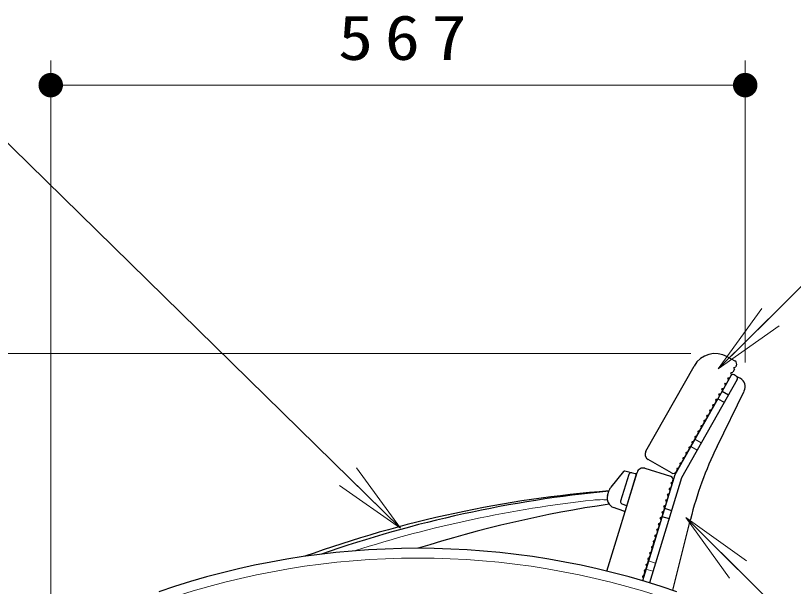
# Model space of a CAD drawing. Units: millimetres on the paper, scale 1:20. Extents: x -385 to 0, y 0 to 267.
# Drawn here: x -127.31 to -95.54, y 145.13 to 168.44 of the extents above; entities that cross this region are included whole.
import ezdxf

# ---------------------------------------------------------------- set-up
doc = ezdxf.new("R2010")
doc.units = ezdxf.units.MM
doc.linetypes.add('USER1', pattern=[4.5, 2.5, -2])
doc.layers.add('1_20', color=7, linetype='Continuous', lineweight=25)
doc.styles.add('ＭＳ ゴシック', font='')
doc.styles.get('ＭＳ ゴシック').set_extended_font_data('MS Gothic')

# ---------------------------------------------------------------- blocks, each defined once
blk = doc.blocks.new('filled_dot')
at = {"color": 0, "linetype": 'Continuous', "lineweight": -2, "const_width": 1.25}
blk.add_lwpolyline([(-0.625, 0, 1), (0.625, 0, 1)], format="xyb", close=True, dxfattribs=at)

msp = doc.modelspace()

# ---------------------------------------------------------------- linework, layer by layer
at = {"layer": '1_20', "lineweight": 13}
for p, q in [((-125.876, 137.492), (-125.876, 166.6)), ((-97.507, 154.283), (-97.507, 166.6)), ((-125.876, 165.6), (-97.507, 165.6)), ((-98.609, 154.021), (-96.828, 156.487)), ((-98.609, 154.021), (-96.477, 156.132)), ((-96.125, 155.776), (-98.609, 154.021)), ((-99.725, 154.641), (-160.254, 154.641)), ((-113.382, 149.971), (-111.588, 147.515)), ((-111.588, 147.515), (-113.732, 149.614)), ((-111.588, 147.515), (-114.081, 149.257)), ((-99.927, 147.942), (-97.801, 145.826)), ((-99.927, 147.942), (-97.448, 146.18)), ((-98.154, 145.471), (-99.927, 147.942))]:
    msp.add_line(p, q, dxfattribs=at)
at = {"layer": '1_20', "color": 3}
for p, q in [((-98.232, 154.511), (-97.927, 154.339)), ((-101.565, 150.652), (-99.595, 154.133)), ((-97.871, 154.135), (-97.892, 154.096)), ((-98.071, 153.781), (-98.088, 153.843)), ((-98.078, 153.862), (-98.015, 153.879)), ((-97.948, 153.999), (-98.015, 153.879)), ((-97.948, 153.999), (-97.965, 154.061)), ((-97.954, 154.079), (-97.892, 154.096)), ((-98.194, 153.563), (-98.262, 153.444)), ((-98.194, 153.563), (-98.211, 153.626)), ((-98.201, 153.644), (-98.139, 153.661)), ((-98.071, 153.781), (-98.139, 153.661)), ((-98.44, 153.128), (-98.457, 153.19)), ((-98.447, 153.209), (-98.385, 153.226)), ((-98.317, 153.346), (-98.385, 153.226)), ((-98.317, 153.346), (-98.334, 153.408)), ((-98.324, 153.426), (-98.262, 153.444)), ((-98.563, 152.911), (-98.631, 152.791)), ((-98.563, 152.911), (-98.58, 152.973)), ((-98.57, 152.991), (-98.508, 153.009)), ((-98.44, 153.128), (-98.508, 153.009)), ((-98.809, 152.476), (-98.827, 152.538)), ((-98.816, 152.556), (-98.754, 152.573)), ((-98.686, 152.693), (-98.754, 152.573)), ((-98.686, 152.693), (-98.704, 152.755)), ((-98.693, 152.774), (-98.631, 152.791)), ((-98.933, 152.258), (-99, 152.138)), ((-98.933, 152.258), (-98.95, 152.32)), ((-98.939, 152.339), (-98.877, 152.356)), ((-98.809, 152.476), (-98.877, 152.356)), ((-99.123, 151.921), (-99.186, 151.903)), ((-99.123, 151.921), (-99.09, 151.98)), ((-99.056, 152.04), (-99.09, 151.98)), ((-99.056, 152.04), (-99.073, 152.102)), ((-99.062, 152.121), (-99, 152.138)), ((-99.37, 151.485), (-99.302, 151.605)), ((-99.319, 151.667), (-99.302, 151.605)), ((-99.246, 151.703), (-99.309, 151.686)), ((-99.246, 151.703), (-99.179, 151.823)), ((-99.196, 151.885), (-99.179, 151.823)), ((-99.493, 151.268), (-99.555, 151.251)), ((-99.493, 151.268), (-99.425, 151.388)), ((-99.442, 151.45), (-99.425, 151.388)), ((-99.37, 151.485), (-99.432, 151.468)), ((-99.739, 150.833), (-99.671, 150.952)), ((-99.688, 151.015), (-99.671, 150.952)), ((-99.616, 151.05), (-99.678, 151.033)), ((-99.616, 151.05), (-99.548, 151.17)), ((-99.565, 151.232), (-99.548, 151.17)), ((-99.862, 150.615), (-99.794, 150.735)), ((-99.812, 150.797), (-99.794, 150.735)), ((-99.739, 150.833), (-99.801, 150.815)), ((-100.513, 149.77), (-101.47, 150.311)), ((-100.058, 150.362), (-100.04, 150.3)), ((-99.985, 150.397), (-100.047, 150.38)), ((-99.985, 150.397), (-99.917, 150.517)), ((-99.935, 150.579), (-99.917, 150.517)), ((-99.862, 150.615), (-99.924, 150.598)), ((-100.231, 149.962), (-100.164, 150.082)), ((-100.181, 150.144), (-100.164, 150.082)), ((-100.108, 150.18), (-100.17, 150.163)), ((-100.108, 150.18), (-100.04, 150.3)), ((-103.156, 145.759), (-101.923, 149.792)), ((-101.611, 149.958), (-100.559, 149.636)), ((-100.308, 149.826), (-100.287, 149.864)), ((-100.304, 149.927), (-100.287, 149.864)), ((-100.231, 149.962), (-100.293, 149.945)), ((-100.505, 149.299), (-100.536, 149.356)), ((-100.529, 149.377), (-100.472, 149.407)), ((-100.46, 149.449), (-100.472, 149.407)), ((-100.578, 149.06), (-100.619, 148.929)), ((-100.578, 149.06), (-100.609, 149.117)), ((-100.603, 149.138), (-100.546, 149.168)), ((-100.505, 149.299), (-100.546, 149.168)), ((-100.652, 148.821), (-100.692, 148.69)), ((-100.652, 148.821), (-100.682, 148.878)), ((-100.676, 148.899), (-100.619, 148.929)), ((-100.798, 148.343), (-100.828, 148.4)), ((-100.822, 148.42), (-100.765, 148.451)), ((-100.725, 148.582), (-100.765, 148.451)), ((-100.725, 148.582), (-100.755, 148.639)), ((-100.749, 148.659), (-100.692, 148.69)), ((-100.871, 148.104), (-100.911, 147.973)), ((-100.871, 148.104), (-100.901, 148.161)), ((-100.895, 148.181), (-100.838, 148.212)), ((-100.798, 148.343), (-100.838, 148.212)), ((-100.944, 147.865), (-100.984, 147.733)), ((-100.944, 147.865), (-100.974, 147.922)), ((-100.968, 147.942), (-100.911, 147.973)), ((-101.114, 147.464), (-101.057, 147.494)), ((-101.017, 147.626), (-101.057, 147.494)), ((-101.017, 147.626), (-101.047, 147.683)), ((-101.041, 147.703), (-100.984, 147.733)), ((-101.163, 147.148), (-101.193, 147.205)), ((-101.187, 147.225), (-101.13, 147.255)), ((-101.163, 147.148), (-101.183, 147.082)), ((-101.09, 147.387), (-101.13, 147.255)), ((-101.09, 147.387), (-101.12, 147.444)), ((-101.277, 146.777), (-101.236, 146.909)), ((-101.267, 146.966), (-101.236, 146.909)), ((-101.203, 147.016), (-101.26, 146.986)), ((-101.203, 147.016), (-101.183, 147.082)), ((-101.35, 146.538), (-101.407, 146.508)), ((-101.35, 146.538), (-101.309, 146.67)), ((-101.34, 146.727), (-101.309, 146.67)), ((-101.277, 146.777), (-101.333, 146.747)), ((-101.496, 146.06), (-101.456, 146.191)), ((-101.486, 146.248), (-101.456, 146.191)), ((-101.423, 146.299), (-101.48, 146.269)), ((-101.423, 146.299), (-101.382, 146.431)), ((-101.413, 146.487), (-101.382, 146.431)), ((-101.569, 145.821), (-101.529, 145.952)), ((-101.559, 146.009), (-101.529, 145.952)), ((-101.496, 146.06), (-101.553, 146.03)), ((-101.642, 145.582), (-101.699, 145.551)), ((-101.642, 145.582), (-101.602, 145.713)), ((-101.632, 145.77), (-101.602, 145.713)), ((-101.569, 145.821), (-101.626, 145.791)), ((-101.705, 145.531), (-101.675, 145.474))]:
    msp.add_line(p, q, dxfattribs=at)
at = {"layer": '1_20'}
for p, q in [((-98.097, 153.735), (-100.387, 149.688)), ((-97.836, 153.587), (-100.109, 149.569)), ((-97.874, 153.724), (-97.961, 153.773)), ((-97.874, 153.724), (-97.71, 153.631)), ((-98.657, 150.843), (-97.548, 153.107)), ((-98.454, 153.104), (-98.193, 152.956)), ((-98.626, 152.799), (-98.365, 152.652)), ((-100.387, 149.688), (-101.707, 145.369)), ((-100.111, 149.562), (-101.42, 145.283)), ((-100.803, 148.325), (-100.516, 148.237)), ((-100.906, 147.99), (-100.619, 147.903)), ((-100.463, 144.976), (-99.741, 147.873))]:
    msp.add_line(p, q, dxfattribs=at)
at = {"layer": '1_20', "linetype": 'USER1', "lineweight": 13}
for p, q in [((-99.562, 151.146), (-99.301, 150.998)), ((-99.734, 150.841), (-99.473, 150.693)), ((-101.461, 146.173), (-101.174, 146.086)), ((-101.563, 145.839), (-101.276, 145.751))]:
    msp.add_line(p, q, dxfattribs=at)
at = {"layer": '1_20', "color": 4}
for p, q in [((-102.479, 149.826), (-102.991, 149.193)), ((-102.264, 149.705), (-102.596, 148.619)), ((-101.996, 149.735), (-102.428, 149.843)), ((-102.398, 148.238), (-101.96, 149.672)), ((-103.126, 148.85), (-103.062, 149.059)), ((-102.34, 148.429), (-102.533, 148.495)), ((-102.463, 148.205), (-102.881, 148.357))]:
    msp.add_line(p, q, dxfattribs=at)
at = {"layer": '1_20', "lineweight": 13}
for points in [[(-111.588, 147.515), (-128.834, 164.404), (-156.164, 164.404)], [(-98.609, 154.021), (-91.697, 160.863), (-52.079, 160.863)], [(-99.927, 147.942), (-91.37, 139.423), (-61.096, 139.423)]]:
    msp.add_lwpolyline(points, dxfattribs=at)
at = {"layer": '1_20', "color": 3}
for centre, radius, start, end in [((-98.725, 153.641), 1, 60.5, 150.5), ((-98.001, 154.208), 0.15, 330.5, 60.5), ((-98.074, 153.847), 0.015, 105.5, 195.5), ((-97.95, 154.065), 0.015, 105.5, 195.5), ((-98.197, 153.63), 0.015, 105.5, 195.5), ((-98.443, 153.194), 0.015, 105.5, 195.5), ((-98.32, 153.412), 0.015, 105.5, 195.5), ((-98.566, 152.977), 0.015, 105.5, 195.5), ((-98.812, 152.542), 0.015, 105.5, 195.5), ((-98.689, 152.759), 0.015, 105.5, 195.5), ((-98.935, 152.324), 0.015, 105.5, 195.5), ((-99.182, 151.889), 0.015, 105.5, 195.5), ((-99.182, 151.889), 0.015, 105.5, 195.5), ((-99.058, 152.106), 0.015, 105.5, 195.5), ((-99.305, 151.671), 0.015, 105.5, 195.5), ((-99.428, 151.454), 0.015, 105.5, 195.5), ((-99.674, 151.019), 0.015, 105.5, 195.5), ((-99.551, 151.236), 0.015, 105.5, 195.5), ((-101.347, 150.529), 0.25, 150.5, 240.5), ((-99.797, 150.801), 0.015, 105.5, 195.5), ((-100.043, 150.366), 0.015, 105.5, 195.5), ((-99.92, 150.583), 0.015, 105.5, 195.5), ((-100.166, 150.148), 0.015, 105.5, 195.5), ((-101.684, 149.719), 0.25, 73, 163), ((-100.439, 149.9), 0.15, 240.5, 330.5), ((-100.289, 149.931), 0.015, 105.5, 195.5), ((-100.603, 149.493), 0.15, 343, 73), ((-100.522, 149.363), 0.015, 118, 208), ((-100.595, 149.124), 0.015, 118, 208), ((-100.669, 148.885), 0.015, 118, 208), ((-100.815, 148.407), 0.015, 118, 208), ((-100.742, 148.646), 0.015, 118, 208), ((-100.888, 148.168), 0.015, 118, 208), ((-100.961, 147.929), 0.015, 118, 208), ((-101.107, 147.451), 0.015, 118, 208), ((-101.034, 147.69), 0.015, 118, 208), ((-101.18, 147.212), 0.015, 118, 208), ((-101.253, 146.973), 0.015, 118, 208), ((-101.253, 146.973), 0.015, 118, 208), ((-101.4, 146.495), 0.015, 118, 208), ((-101.326, 146.734), 0.015, 118, 208), ((-101.473, 146.255), 0.015, 118, 208), ((-101.546, 146.016), 0.015, 118, 208), ((-101.692, 145.538), 0.015, 118, 208), ((-101.619, 145.777), 0.015, 118, 208)]:
    msp.add_arc(centre, radius, start, end, dxfattribs=at)
at = {"layer": '1_20'}
for centre, radius, start, end in [((-98.01, 153.686), 0.1, 60.5, 150.5), ((-97.923, 153.637), 0.1, 330.5, 60.5), ((-97.907, 153.283), 0.4, 335.5, 60.5), ((-85.186, 144.244), 15, 153.8983, 166)]:
    msp.add_arc(centre, radius, start, end, dxfattribs=at)
at = {"layer": '1_20', "color": 4}
for centre, radius, start, end in [((-102.44, 149.795), 0.05, 76, 141.0297), ((-102.168, 149.675), 0.1, 76, 163), ((-102.008, 149.687), 0.05, 343, 76), ((-99.389, 101.678), 47.5, 94.4441, 109.8212), ((-102.68, 148.942), 0.4, 141.0297, 163), ((-98.324, 99.251), 50, 95.4496, 109.2569), ((-102.744, 148.733), 0.4, 163, 250), ((-95.743, 99.033), 50, 98.42, 107.6087), ((-102.5, 148.59), 0.1, 163, 251), ((-102.446, 148.252), 0.05, 250, 343), ((-110.879, 114.19), 32.5, 70.9976, 109.0024)]:
    msp.add_arc(centre, radius, start, end, dxfattribs=at)
at = {"layer": '1_20', "color": 4, "lineweight": 13}
for centre, radius, start, end in [((-98.324, 99.251), 49.7, 96.2278, 107.7361), ((-103.363, 145.427), 3.25, 86.0369, 96.2278), ((-110.879, 114.19), 32.1, 70.9976, 109.0024)]:
    msp.add_arc(centre, radius, start, end, dxfattribs=at)

# ---------------------------------------------------------------- block references
at = {"layer": '1_20', "lineweight": 13, "xscale": 0.4, "yscale": 0.4}
msp.add_blockref('filled_dot', (-125.876, 165.6), dxfattribs=at)
at = {"layer": '1_20', "lineweight": 13, "xscale": 0.4, "yscale": 0.4, "rotation": 180}
msp.add_blockref('filled_dot', (-97.507, 165.6), dxfattribs=at)

# ---------------------------------------------------------------- texts
at = {"layer": '1_20', "insert": (-111.275, 166.6), "char_height": 1.833, "attachment_point": 8, "style": 'ＭＳ ゴシック'}
msp.add_mtext('\\T1.33;\\W1.15;567', dxfattribs=at)

doc.saveas('drawing.dxf')
